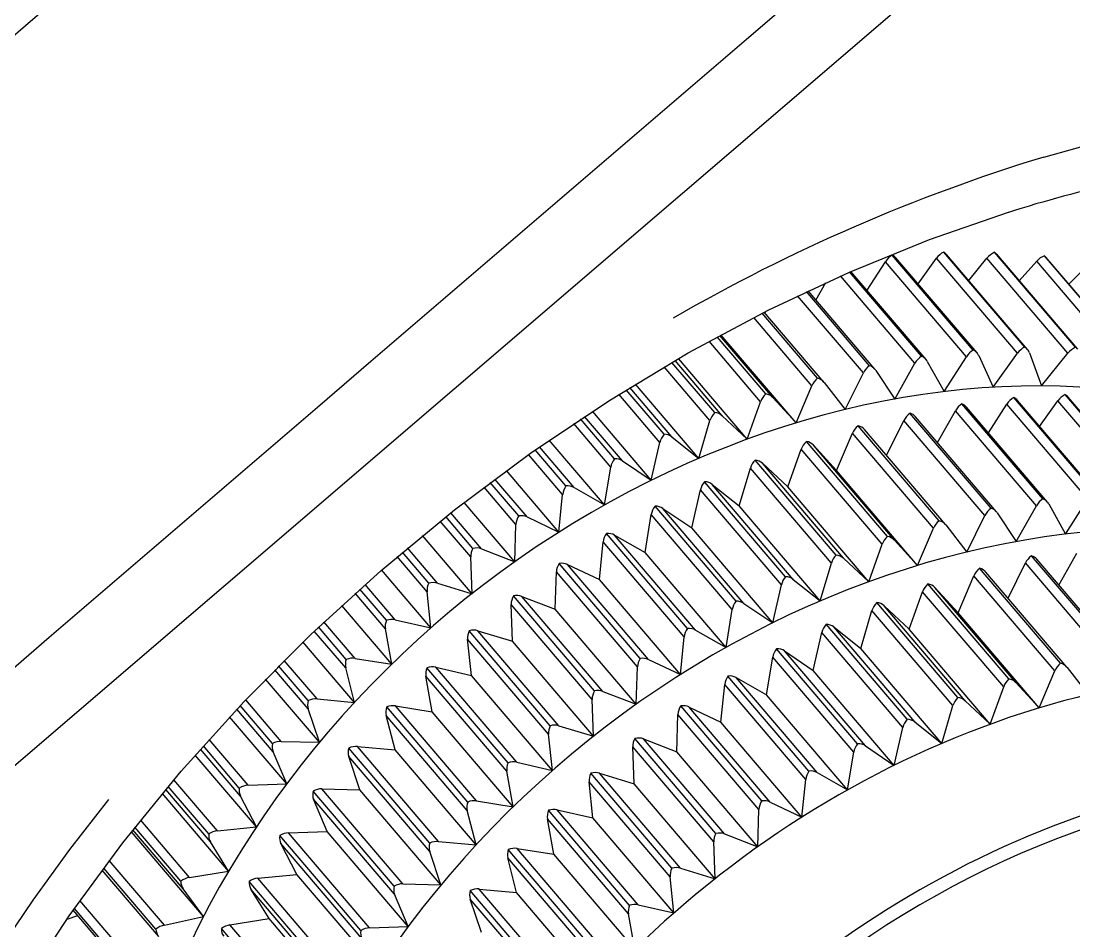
# Model space of a CAD drawing. Extents: x 741 to 1339, y 725 to 848.
# Drawn here: x 1106.44647 to 1106.45639, y 787.12969 to 787.13826 of the extents above; entities that cross this region are included whole.
import ezdxf

# ---------------------------------------------------------------- set-up
doc = ezdxf.new("R2010")
doc.units = 0
doc.header["$MEASUREMENT"] = 0
doc.linetypes.add('CONTINU', pattern=[0])
for name, color, linetype in [('Lay Out', 31, 'CONTINUOUS'), ('PAREDES', 7, 'CONTINUOUS'), ('PENA-008', 8, 'CONTINUOUS')]:
    doc.layers.add(name, color=color, linetype=linetype)

# ---------------------------------------------------------------- blocks, each defined once
blk = doc.blocks.new('A$C12870BC7')
at = {"layer": 'Lay Out', "linetype": 'CONTINU', "ltscale": 0.6}
for p, q in [((0.9334747946082871, 1.491036899470529), (1.10382279996179, 1.491036899470529)), ((1.054920904290043, 1.48940362665023), (1.05492255221111, 1.490151904855722)), ((1.055068973044172, 1.489703670341825), (1.055069980107078, 1.49016020549486)), ((1.055124483568534, 1.489760798269955), (1.055125368563154, 1.490162890995791)), ((1.055194306591943, 1.489714900618239), (1.055195313654849, 1.490166308905984)), ((1.055420956764578, 1.489448669824398), (1.05542257416846, 1.490175097818039)), ((1.055592493134554, 1.48974029080857), (1.055593469680389, 1.490179980546984)), ((1.055652428631902, 1.48979461116771), (1.05565328310945, 1.490181201229163)), ((1.055718467540373, 1.489745173537514), (1.055719444086208, 1.490182421911342)), ((1.055923572671645, 1.489467590398974), (1.055925190075641, 1.490184619139356)), ((1.056117874765278, 1.489749812129887), (1.056118851311112, 1.490184619139356)), ((1.056181991099265, 1.48980083664712), (1.056182845576814, 1.490184130866439)), ((1.056244001756454, 1.48974810317479), (1.056244947785217, 1.490183520525463)), ((1.056426707368814, 1.489460510442015), (1.05642832477281, 1.490180346751615)), ((1.056642981742471, 1.489732112237718), (1.056643958288305, 1.490174365408777)), ((1.056711004259569, 1.489779718844531), (1.056711858737117, 1.490171924044191)), ((1.056768681494873, 1.48972381159858), (1.056769688557665, 1.490169604747891)), ((1.056928285696131, 1.48942742995375), (1.056929903100126, 1.490162280654587)), ((1.05716561683812, 1.489687191131608), (1.057166654418097, 1.490148975218219)), ((1.053936668209985, 1.489236393185067), (1.05393852975044, 1.490064748144661)), ((1.054036092777437, 1.489549254039886), (1.054037282942545, 1.490075978421075)), ((1.054082081980368, 1.489611752970106), (1.054083150077304, 1.490080983218306)), ((1.054158588239034, 1.489573423548038), (1.05415974788707, 1.490089039720871)), ((1.054425459890922, 1.4893328270811), (1.05442719936309, 1.490115284388978)), ((1.054549450688228, 1.489639828661367), (1.054550549302235, 1.490125660187843)), ((1.05460032261999, 1.489699886226774), (1.054601268648753, 1.490129688439239)), ((1.054673624587849, 1.489657528553536), (1.054674692684785, 1.490135303577446)), ((1.057237270884912, 1.489731135691883), (1.057238186396603, 1.490144336625846)), ((1.057290431595902, 1.489672420876715), (1.05729146917588, 1.490140796647367)), ((1.057426232493754, 1.489368348933951), (1.057427910931892, 1.490130787053133)), ((1.057683674375539, 1.489615292948585), (1.057684772989546, 1.490109058909567)), ((1.05775865478131, 1.489655453393809), (1.057759661844216, 1.490101978952609)), ((1.057807054831756, 1.48959405307771), (1.057808153445649, 1.49009721829195)), ((1.057918503119026, 1.489283633587249), (1.057920273108266, 1.49008586594725)), ((1.05819498764356, 1.489516661824538), (1.058196177808782, 1.490054006140937)), ((1.053153905731619, 1.489325991260486), (1.053155309516228, 1.489957206040501)), ((1.053456573889889, 1.489114813235275), (1.053458557498516, 1.490003347828562)), ((1.053531004988827, 1.489432312682695), (1.053532286705149, 1.490013113286452)), ((1.053571958877455, 1.489497008840701), (1.053573118525605, 1.490018728424658)), ((1.053651333739367, 1.489462707670029), (1.053652584938618, 1.490029348360096)), ((1.058273019755006, 1.489552794018365), (1.058274087851942, 1.490044362751561)), ((1.058316445525179, 1.489489074406194), (1.058317666207472, 1.490038869681413)), ((1.058403083446365, 1.489173528050443), (1.058404975503777, 1.490027517336713)), ((1.058697450965497, 1.489391663964327), (1.058698793715962, 1.489986624482)), ((1.058778199094832, 1.489423767906985), (1.058779419777011, 1.489974417659752)), ((1.058816497999715, 1.489357973134858), (1.05881784075018, 1.489968314248628)), ((1.058877959349843, 1.489038520595997), (1.058880003992613, 1.489958548790966)), ((1.052584213336104, 1.489189518987516), (1.052585678154742, 1.489855645278951)), ((1.05266834885856, 1.489163640524268), (1.052669935745485, 1.489871880352595)), ((1.052987099505231, 1.488968697572474), (1.052989235699101, 1.489929740690215)), ((1.053036231964938, 1.489289370793742), (1.053037666266505, 1.489937919261294)), ((1.053071967437063, 1.489356142111475), (1.053073279670571, 1.489943900604132)), ((1.059189050215537, 1.489241031777439), (1.059190545551246, 1.489905327045719)), ((1.059272178675201, 1.489268863332356), (1.059273551942738, 1.489889946449622)), ((1.059305167612479, 1.489201115468788), (1.05930669346526, 1.489883598902153)), ((1.059341238772276, 1.488879221565341), (1.05934343600029, 1.489877739627374)), ((1.052110649665906, 1.488997993946143), (1.052112358621002, 1.489756037609297)), ((1.052196677245888, 1.488976632006981), (1.052198447235128, 1.489775202320217)), ((1.052530198147451, 1.488798412401749), (1.052532547960709, 1.489845269480085)), ((1.052553848865614, 1.489121038714458), (1.052555466269609, 1.489849663936113)), ((1.059667740751024, 1.489065253536793), (1.059669388672091, 1.489813043469368)), ((1.059752883336387, 1.489088690635455), (1.059754439706239, 1.489795099440627)), ((1.059780440237773, 1.489019355885077), (1.05978214919287, 1.489789118097562)), ((1.059790938104925, 1.488696363367509), (1.059793379469284, 1.489786676733203)), ((1.051740843985044, 1.488765331913484), (1.051742827593671, 1.489668148488974)), ((1.052085778265564, 1.488928903331882), (1.052087609288833, 1.48975042247109)), ((1.054673624587849, 1.489657528553536), (1.054920904290043, 1.48940362665023)), ((1.054920904290043, 1.48940362665023), (1.055068973044172, 1.489703670341825)), ((1.055194306591943, 1.489714900618239), (1.055420956764578, 1.489448669824398)), ((1.055420956764578, 1.489448669824398), (1.055592493134554, 1.48974029080857)), ((1.055718467540373, 1.489745173537514), (1.055923572671645, 1.489467590398974)), ((1.055923572671645, 1.489467590398974), (1.056117874765278, 1.489749812129887)), ((1.056244001756454, 1.48974810317479), (1.056426707368814, 1.489460510442015)), ((1.056426707368814, 1.489460510442015), (1.056642981742471, 1.489732112237718)), ((1.056768681494873, 1.48972381159858), (1.056928285696131, 1.48942742995375)), ((1.056928285696131, 1.48942742995375), (1.05716561683812, 1.489687191131608)), ((1.057290431595902, 1.489672420876715), (1.057426232493754, 1.489368348933951)), ((1.060131508446375, 1.488864939583138), (1.060133400503787, 1.489709407548318)), ((1.060218359986834, 1.488883860157713), (1.060220160493145, 1.489688533882074)), ((1.060240484852216, 1.488817943317528), (1.060242407426699, 1.489683040812153)), ((1.060242376909628, 1.489672420876715), (1.06025821526157, 1.489679134629043)), ((1.05153650178022, 1.489615170880299), (1.051635529625855, 1.489575986980682)), ((1.051633637568443, 1.488720410807602), (1.051635682211213, 1.489641049343547)), ((1.051653290552281, 1.488782299396391), (1.051655213126878, 1.48964605414055)), ((1.054158588239034, 1.489573423548038), (1.054425459890922, 1.4893328270811)), ((1.054425459890922, 1.4893328270811), (1.054549450688228, 1.489639828661367)), ((1.057426232493754, 1.489368348933951), (1.057683674375539, 1.489615292948585)), ((1.057807054831756, 1.48959405307771), (1.057918503119026, 1.489283633587249)), ((1.060578522278092, 1.488640944394476), (1.060580658471963, 1.489596128237437)), ((1.060666686051945, 1.488655470513024), (1.060668730694715, 1.489572202865858)), ((1.060683897671311, 1.488596755697856), (1.060686064382253, 1.4895674422052)), ((1.053651333739367, 1.489462707670029), (1.053936668209985, 1.489236393185067)), ((1.053936668209985, 1.489236393185067), (1.054036092777437, 1.489549254039886)), ((1.057918503119026, 1.489283633587249), (1.05819498764356, 1.489516661824538)), ((1.058316445525179, 1.489489074406194), (1.058403083446365, 1.489173528050443)), ((1.060685820245908, 1.489452942212139), (1.060863673646395, 1.4895173942338)), ((1.061006890188764, 1.488394366584473), (1.061009301036165, 1.489474670355932)), ((1.053456573889889, 1.489114813235275), (1.053531004988827, 1.489432312682695)), ((1.058403083446365, 1.489173528050443), (1.058697450965497, 1.489391663964327)), ((1.058816497999715, 1.489357973134858), (1.058877959349843, 1.489038520595997)), ((1.061096030508452, 1.488404254110648), (1.061098349804638, 1.48944781534685)), ((1.061108939223004, 1.488353107525128), (1.061111350070405, 1.489443909163739)), ((1.052987099505231, 1.488968697572474), (1.053036231964938, 1.489289370793742)), ((1.053153905731619, 1.489325991260486), (1.053456573889889, 1.489114813235275)), ((1.061110831280416, 1.489209538175984), (1.061417527690082, 1.489301943820621)), ((1.061414903223294, 1.48812618269919), (1.061417527690082, 1.489301943820621)), ((1.061504653884072, 1.488131431632766), (1.061507247833788, 1.489307192754197)), ((1.061513809000758, 1.488087975345408), (1.061516402950474, 1.489263736466839)), ((1.05266834885856, 1.489163640524268), (1.052987099505231, 1.488968697572474)), ((1.055120546868352, 1.487997156587809), (1.05512317133514, 1.48917291770924)), ((1.05564849193172, 1.488030847417278), (1.055651116398508, 1.489206730606995)), ((1.055714561357263, 1.487981409787082), (1.055717155307093, 1.489157170908513)), ((1.055717155307093, 1.489157170908513), (1.055922260438365, 1.488879709838258)), ((1.055922260438365, 1.488879709838258), (1.056116593048955, 1.489161931569171)), ((1.056113968582167, 1.487986170447741), (1.056116593048955, 1.489161931569171)), ((1.056178084916155, 1.488037194964747), (1.056180678865871, 1.489212956086178)), ((1.056240065056272, 1.487984461492644), (1.05624268952306, 1.489160222614075)), ((1.05624268952306, 1.489160222614075), (1.05642539513542, 1.4888726298813)), ((1.056707067559501, 1.488015955094099), (1.056709692026288, 1.489191838283816)), ((1.058877959349843, 1.489038520595997), (1.059189050215537, 1.489241031777439)), ((1.059305167612479, 1.489201115468788), (1.059341238772276, 1.488879221565341)), ((1.052530198147451, 1.488798412401749), (1.052553848865614, 1.489121038714458)), ((1.054596385919922, 1.487936122476341), (1.05459901038671, 1.489112005666058)), ((1.054669718404739, 1.487893886871163), (1.054672312354455, 1.489069647992821)), ((1.054672312354455, 1.489069647992821), (1.054919592056649, 1.488815746089514)), ((1.054919592056649, 1.488815746089514), (1.055067660810892, 1.489115789780882)), ((1.055065036344104, 1.487940028659452), (1.055067660810892, 1.489115789780882)), ((1.055190369891761, 1.487951258935865), (1.055192994358549, 1.489127020057524)), ((1.055192994358549, 1.489127020057524), (1.055419644531185, 1.488860789263683)), ((1.055419644531185, 1.488860789263683), (1.05559118090116, 1.489152410247854)), ((1.055588586951444, 1.487976649126196), (1.05559118090116, 1.489152410247854)), ((1.05642539513542, 1.4888726298813), (1.056641669509077, 1.489144231677002)), ((1.05663907555936, 1.487968470555344), (1.056641669509077, 1.489144231677002)), ((1.056764775311763, 1.48796004784792), (1.056767369261479, 1.489135931037637)), ((1.056767369261479, 1.489135931037637), (1.056926973462737, 1.488839549392807)), ((1.056926973462737, 1.488839549392807), (1.057164304604839, 1.489099310570893)), ((1.057161710655009, 1.487923427381176), (1.057164304604839, 1.489099310570893)), ((1.057233364701801, 1.48796749400951), (1.057235958651518, 1.489143255131168)), ((1.057286494895834, 1.487908657126283), (1.057289119362622, 1.489084540316)), ((1.057289119362622, 1.489084540316), (1.05742492026036, 1.488780468373008)), ((1.0577547485982, 1.487891689643149), (1.05775734254803, 1.489067450764807)), ((1.059341238772276, 1.488879221565341), (1.059667740751024, 1.489065253536793)), ((1.052196677245888, 1.488976632006981), (1.052530198147451, 1.488798412401749)), ((1.053935386493663, 1.488648512624351), (1.054034780544043, 1.488961373479171)), ((1.054032186594327, 1.48778561235774), (1.054034780544043, 1.488961373479171)), ((1.054078175797258, 1.487848111287732), (1.054080800264046, 1.489023872409163)), ((1.05415468205581, 1.487809781865892), (1.054157306522598, 1.488985542987322)), ((1.054157306522598, 1.488985542987322), (1.054424147657528, 1.488744946520384)), ((1.054424147657528, 1.488744946520384), (1.054548138454834, 1.489051948100425)), ((1.054545544505118, 1.487876186978994), (1.054548138454834, 1.489051948100425)), ((1.05742492026036, 1.488780468373008), (1.057682362142145, 1.489027412387642)), ((1.057679737675358, 1.487851651266212), (1.057682362142145, 1.489027412387642)), ((1.05780311813146, 1.487830411395336), (1.057805742598248, 1.489006172516994)), ((1.057805742598248, 1.489006172516994), (1.057917190885632, 1.488695753026533)), ((1.058269083054824, 1.487789152336219), (1.058271707521612, 1.48896491345765)), ((1.059780440237773, 1.489019355885077), (1.059790938104925, 1.488696363367509)), ((1.06151570105817, 1.488942941177513), (1.061803446376302, 1.48901300833738)), ((1.061800821909515, 1.48783724721595), (1.061803446376302, 1.48901300833738)), ((1.06189081670675, 1.487837857556926), (1.061893410656467, 1.489013618678584)), ((1.061896859083731, 1.487802335704302), (1.061899453033448, 1.488978096825733)), ((1.053568022177274, 1.487733367158327), (1.053570646644062, 1.488909128279758)), ((1.053647397039185, 1.487699065987655), (1.053650021505973, 1.488874827109314)), ((1.053650021505973, 1.488874827109314), (1.053935386493663, 1.488648512624351)), ((1.055417020064397, 1.487684906073966), (1.055419644531185, 1.488860789263683)), ((1.055919666488535, 1.4877039487166), (1.055922260438365, 1.488879709838258)), ((1.056422801185704, 1.487696868759642), (1.05642539513542, 1.4888726298813)), ((1.057917190885632, 1.488695753026533), (1.058193675410166, 1.488928781263823)), ((1.058191050943378, 1.487753020142165), (1.058193675410166, 1.488928781263823)), ((1.058312508824997, 1.487725432723821), (1.058315133291785, 1.488901193845479)), ((1.058315133291785, 1.488901193845479), (1.058401771212857, 1.488585647489501)), ((1.059790938104925, 1.488696363367509), (1.060131508446375, 1.488864939583138)), ((1.053068030736995, 1.487592378361043), (1.053070655203783, 1.488768139482474)), ((1.053455261656609, 1.48852693267456), (1.053529692755319, 1.488844310053693)), ((1.053527068288531, 1.487668548932035), (1.053529692755319, 1.488844310053693)), ((1.054916967589861, 1.487639984967856), (1.054919592056649, 1.488815746089514)), ((1.056924348995949, 1.487663788271377), (1.056926973462737, 1.488839549392807)), ((1.057422295793572, 1.487604707251577), (1.05742492026036, 1.488780468373008)), ((1.058401771212857, 1.488585647489501), (1.058696169249174, 1.488803783403611)), ((1.058693544782386, 1.48762802228218), (1.058696169249174, 1.488803783403611)), ((1.058774292911721, 1.487660126224611), (1.058776886861438, 1.488835887346269)), ((1.058812561299533, 1.487594209384426), (1.058815185766321, 1.488769970505857)), ((1.058815185766321, 1.488769970505857), (1.058876677633521, 1.488450640035282)), ((1.060240362784043, 1.488813304724928), (1.060225287358435, 1.488490434275874)), ((1.052985787271837, 1.488380817011759), (1.053034919731545, 1.488701490233026)), ((1.053032325781714, 1.487525729111368), (1.053034919731545, 1.488701490233026)), ((1.053149969031438, 1.48756234957834), (1.053152593498226, 1.488738110699771)), ((1.053152593498226, 1.488738110699771), (1.053455261656609, 1.48852693267456)), ((1.05442152319074, 1.48756906333044), (1.054424147657528, 1.488744946520384)), ((1.057914566418845, 1.487519991904875), (1.057917190885632, 1.488695753026533)), ((1.059268241975019, 1.487505221649982), (1.059270866441807, 1.488680982771641)), ((1.061898751141143, 1.488654616035475), (1.062165744861431, 1.48870490814322)), ((1.062163120394644, 1.487529024953503), (1.062165744861431, 1.48870490814322)), ((1.062252962606635, 1.487524996702106), (1.062255587073423, 1.488700757823537)), ((1.062256533102072, 1.487497531352048), (1.06225915756886, 1.488673292473479)), ((1.052580276635808, 1.487425877305142), (1.052582901102596, 1.4886016384268)), ((1.052664412158379, 1.487399998842122), (1.052667036625166, 1.488575759963553)), ((1.052667036625166, 1.488575759963553), (1.052985787271837, 1.488380817011759)), ((1.053932762026875, 1.487472751502693), (1.053935386493663, 1.488648512624351)), ((1.058399146746069, 1.48740988636807), (1.058401771212857, 1.488585647489501)), ((1.058876677633521, 1.488450640035282), (1.059187737982143, 1.488653151216724)), ((1.059185144032426, 1.487477390095293), (1.059187737982143, 1.488653151216724)), ((1.059301230912297, 1.487437473786414), (1.059303855379085, 1.488613234907845)), ((1.059303855379085, 1.488613234907845), (1.059339926538883, 1.488291341004626)), ((1.060225287358435, 1.488490434275874), (1.060578522278092, 1.488640944394476)), ((1.060683073710834, 1.488583816466345), (1.060642424992693, 1.488262410835816)), ((1.053452637189821, 1.487351171552902), (1.053455261656609, 1.48852693267456)), ((1.059339926538883, 1.488291341004626), (1.05966642851763, 1.488477372976078)), ((1.059663804050842, 1.487301489786361), (1.05966642851763, 1.488477372976078)), ((1.059748946636205, 1.487325048953309), (1.059751571102993, 1.48850081007474)), ((1.05298319332212, 1.487205055890328), (1.052985787271837, 1.488380817011759)), ((1.058874053166733, 1.487274878913624), (1.058876677633521, 1.488450640035282)), ((1.059776534054549, 1.487255714202703), (1.059779128004266, 1.488431475324361)), ((1.059779128004266, 1.488431475324361), (1.059789625871417, 1.488108482806794)), ((1.060642424992693, 1.488262410835816), (1.061006890188764, 1.488394366584473)), ((1.062258425159598, 1.488345661363766), (1.062502897292688, 1.488378497715459)), ((1.062500272825901, 1.487202736594028), (1.062502897292688, 1.488378497715459)), ((1.06258959624779, 1.487193947681973), (1.062592220714578, 1.488369708803631)), ((1.059337302072095, 1.487115579882968), (1.059339926538883, 1.488291341004626)), ((1.059789625871417, 1.488108482806794), (1.060130226730053, 1.488277059022423)), ((1.060127602263265, 1.487101175832706), (1.060130226730053, 1.488277059022423)), ((1.060214423286652, 1.487120218475567), (1.06021704775344, 1.488295979596998)), ((1.061106711477919, 1.488331989722766), (1.061040703086405, 1.488013391661227)), ((1.062591335720072, 1.487174660902767), (1.062593960186859, 1.488350422024425)), ((1.060236578669105, 1.487054301635155), (1.060239172618822, 1.488230062756813)), ((1.059787031921701, 1.486932599617077), (1.059789625871417, 1.488108482806794)), ((1.060662779868835, 1.48689182883065), (1.060665373818551, 1.488067589952308)), ((1.061040703086405, 1.488013391661227), (1.061414903223294, 1.48812618269919)), ((1.055417020064397, 1.487684906073966), (1.055588586951444, 1.487976649126196)), ((1.055714561357263, 1.487981409787082), (1.055919666488535, 1.4877039487166)), ((1.055919666488535, 1.4877039487166), (1.056113968582167, 1.487986170447741)), ((1.056240065056272, 1.487984461492644), (1.056422801185704, 1.487696868759642)), ((1.056422801185704, 1.487696868759642), (1.05663907555936, 1.487968470555344)), ((1.060238470726517, 1.487908779194342), (1.060577210044698, 1.48805306383376)), ((1.060574616094982, 1.486877302712102), (1.060577210044698, 1.48805306383376)), ((1.0606799914882, 1.486833114015482), (1.060682585437917, 1.48800887513714)), ((1.061509567130088, 1.488058678971967), (1.061418443201774, 1.487744109162051)), ((1.062593227777484, 1.488017419912623), (1.062813499885465, 1.488035363941364)), ((1.05442152319074, 1.48756906333044), (1.054545544505118, 1.487876186978994)), ((1.054669718404739, 1.487893886871163), (1.054916967589861, 1.487639984967856)), ((1.054916967589861, 1.487639984967856), (1.055065036344104, 1.487940028659452)), ((1.055190369891761, 1.487951258935865), (1.055417020064397, 1.487684906073966)), ((1.056764775311763, 1.48796004784792), (1.056924348995949, 1.487663788271377)), ((1.056924348995949, 1.487663788271377), (1.057161710655009, 1.487923427381176)), ((1.057286494895834, 1.487908657126283), (1.057422295793572, 1.487604707251577)), ((1.053932762026875, 1.487472751502693), (1.054032186594327, 1.48778561235774)), ((1.05415468205581, 1.487809781865892), (1.05442152319074, 1.48756906333044)), ((1.057422295793572, 1.487604707251577), (1.057679737675358, 1.487851651266212)), ((1.05780311813146, 1.487830411395336), (1.057914566418845, 1.487519991904875)), ((1.060681883545612, 1.487689300529993), (1.061005608472442, 1.487806486023757)), ((1.061002984005654, 1.486630724902327), (1.061005608472442, 1.487806486023757)), ((1.061092124325342, 1.486640612428275), (1.061094748792129, 1.487816373549705)), ((1.061418443201774, 1.487744109162051), (1.061800821909515, 1.48783724721595)), ((1.053647397039185, 1.487699065987655), (1.053932762026875, 1.487472751502693)), ((1.057914566418845, 1.487519991904875), (1.058191050943378, 1.487753020142165)), ((1.058312508824997, 1.487725432723821), (1.058399146746069, 1.48740988636807)), ((1.061105002522709, 1.486589465842982), (1.061107626989497, 1.487765226964413)), ((1.061889962229202, 1.487765104896354), (1.06177411948579, 1.487455906088073)), ((1.058399146746069, 1.48740988636807), (1.058693544782386, 1.48762802228218)), ((1.058812561299533, 1.487594209384426), (1.058874053166733, 1.487274878913624)), ((1.058874053166733, 1.487274878913624), (1.059185144032426, 1.487477390095293)), ((1.061106894580234, 1.487445774425552), (1.061413590989901, 1.487538302138475)), ((1.061410966523113, 1.486362418948758), (1.061413590989901, 1.487538302138475)), ((1.06150071718389, 1.486367667882334), (1.061503341650678, 1.487543429003765)), ((1.061509872300576, 1.486324333663035), (1.061512496767364, 1.487500094784693)), ((1.06177411948579, 1.487455906088073), (1.062163120394644, 1.487529024953503)), ((1.055116640685242, 1.486233514905436), (1.055119234634958, 1.487409276026867)), ((1.055415707831003, 1.487097025513251), (1.05558727471805, 1.487388768565481)), ((1.055584650251262, 1.48621300744405), (1.05558727471805, 1.487388768565481)), ((1.05564458574861, 1.486267205734904), (1.055647210215398, 1.487442966856335)), ((1.055710624657195, 1.486217768104709), (1.055713249123983, 1.487393529226139)), ((1.055713249123983, 1.487393529226139), (1.055918354255255, 1.487116068155885)), ((1.055918354255255, 1.487116068155885), (1.056112656348773, 1.487398289886798)), ((1.056110031881985, 1.486222528765367), (1.056112656348773, 1.487398289886798)), ((1.056174148215973, 1.486273553282373), (1.056176772682761, 1.487449314404031)), ((1.056236158873162, 1.486220697741985), (1.056238752822878, 1.487396580931701)), ((1.056238752822878, 1.487396580931701), (1.05642148895231, 1.487108988198926)), ((1.05642148895231, 1.487108988198926), (1.056637763325966, 1.487380467926343)), ((1.056635138859178, 1.486204706804912), (1.056637763325966, 1.487380467926343)), ((1.056703161376277, 1.486252313411725), (1.056705785843064, 1.487428074533156)), ((1.056760838611581, 1.486196406165774), (1.056763463078369, 1.487372167287205)), ((1.056763463078369, 1.487372167287205), (1.056923067279627, 1.487075907710661)), ((1.057229428001619, 1.486203730259078), (1.057232052468407, 1.487379613448795)), ((1.059301230912297, 1.487437473786414), (1.059337302072095, 1.487115579882968)), ((1.054420241474418, 1.486981182769725), (1.054544232271724, 1.487288306418279)), ((1.054541607804936, 1.486112545296621), (1.054544232271724, 1.487288306418279)), ((1.054592479736698, 1.486172480793968), (1.054595073686414, 1.487348241915626)), ((1.054665781704443, 1.486130245189017), (1.054668406171231, 1.487306006310448)), ((1.054668406171231, 1.487306006310448), (1.054915655356467, 1.487052104407141)), ((1.054915655356467, 1.487052104407141), (1.055063754627781, 1.48735202603045)), ((1.055061130160993, 1.48617626490902), (1.055063754627781, 1.48735202603045)), ((1.055186463708651, 1.486187617253719), (1.055189057658367, 1.48736337837515)), ((1.055189057658367, 1.48736337837515), (1.055415707831003, 1.487097025513251)), ((1.056923067279627, 1.487075907710661), (1.057160398421729, 1.487335546820461)), ((1.057157773954941, 1.486159785698803), (1.057160398421729, 1.487335546820461)), ((1.05728258871261, 1.48614501544391), (1.057285182662326, 1.48732077656534)), ((1.057285182662326, 1.48732077656534), (1.057420983560178, 1.487016826690862)), ((1.057750811898018, 1.486128047961003), (1.057753436364806, 1.487303809082434)), ((1.059337302072095, 1.487115579882968), (1.059663804050842, 1.487301489786361)), ((1.057420983560178, 1.487016826690862), (1.057678425441964, 1.487263770705496)), ((1.057675831492247, 1.486087887515779), (1.057678425441964, 1.487263770705496)), ((1.05779921194835, 1.486066647644904), (1.057801805898066, 1.487242530834621)), ((1.057801805898066, 1.487242530834621), (1.057913284702522, 1.486931989275874)), ((1.0582651768716, 1.486025510653846), (1.058267770821431, 1.487201271775277)), ((1.059776534054549, 1.487255714202703), (1.059787031921701, 1.486932599617077)), ((1.061511764357988, 1.487179299495367), (1.061799540193192, 1.487249366655234)), ((1.061796915726404, 1.486073605533576), (1.061799540193192, 1.487249366655234)), ((1.061886880006568, 1.48607421587478), (1.061889504473356, 1.48724997699621)), ((1.061892922383549, 1.486038694021929), (1.061895546850337, 1.487214455143359)), ((1.055413113881286, 1.485921264391592), (1.055415707831003, 1.487097025513251)), ((1.055915729788467, 1.485940307034454), (1.055918354255255, 1.487116068155885)), ((1.056418864485522, 1.485933227077496), (1.05642148895231, 1.487108988198926)), ((1.056920442812839, 1.485900146589003), (1.056923067279627, 1.487075907710661)), ((1.057913284702522, 1.486931989275874), (1.058189738709984, 1.48716513958145)), ((1.058187144760268, 1.485989378460019), (1.058189738709984, 1.48716513958145)), ((1.058308602641887, 1.485961668973388), (1.058311196591603, 1.487137552163105)), ((1.058311196591603, 1.487137552163105), (1.058397834512789, 1.486822005807355)), ((1.059787031921701, 1.486932599617077), (1.060127602263265, 1.487101175832706)), ((1.054913061406751, 1.48587634328571), (1.054915655356467, 1.487052104407141)), ((1.057418389610461, 1.485841065569204), (1.057420983560178, 1.487016826690862)), ((1.058397834512789, 1.486822005807355), (1.058692232548992, 1.487040141721465)), ((1.058689608082204, 1.485864380599807), (1.058692232548992, 1.487040141721465)), ((1.058770356211539, 1.485896484542465), (1.058772980678327, 1.487072245663896)), ((1.058808655116422, 1.485830567702052), (1.058811249066139, 1.487006328823711)), ((1.058811249066139, 1.487006328823711), (1.058872740933339, 1.486686998352909)), ((1.060236456600819, 1.487049663042782), (1.060221350658253, 1.486726792593501)), ((1.057910660235734, 1.485756228154443), (1.057913284702522, 1.486931989275874)), ((1.058872740933339, 1.486686998352909), (1.059183831799032, 1.486889509534578)), ((1.059181207332244, 1.48571374841292), (1.059183831799032, 1.486889509534578)), ((1.059264335791909, 1.485741579967836), (1.059266929741625, 1.486917341089267)), ((1.060221350658253, 1.486726792593501), (1.060574616094982, 1.486877302712102)), ((1.058395240562959, 1.485646244685697), (1.058397834512789, 1.486822005807355)), ((1.059297324729187, 1.485673832104041), (1.059299918678789, 1.486849593225699)), ((1.059299918678789, 1.486849593225699), (1.059335989838701, 1.486527699322252)), ((1.060679167527724, 1.486820174783972), (1.060638518809583, 1.486498769153442)), ((1.058870116466551, 1.485511237231478), (1.058872740933339, 1.486686998352909)), ((1.059335989838701, 1.486527699322252), (1.059662491817448, 1.486713609225419)), ((1.059659897867732, 1.485537848103988), (1.059662491817448, 1.486713609225419)), ((1.059745040453095, 1.48556128520265), (1.059747664919882, 1.486737168392594)), ((1.059772597354367, 1.48549207252033), (1.059775221821155, 1.486667833641988)), ((1.059775221821155, 1.486667833641988), (1.059785719688307, 1.486344719056362)), ((1.060638518809583, 1.486498769153442), (1.061002984005654, 1.486630724902327)), ((1.059333395888984, 1.485351938200822), (1.059335989838701, 1.486527699322252)), ((1.059785719688307, 1.486344719056362), (1.060126290029757, 1.48651329527199)), ((1.060123665562969, 1.485337534150332), (1.060126290029757, 1.48651329527199)), ((1.060210517103542, 1.485356576793194), (1.06021314157033, 1.486532337914625)), ((1.061102805294695, 1.486568348040393), (1.061036766386223, 1.486249627910794)), ((1.060232641968923, 1.485290659953009), (1.060235266435711, 1.486466421074439)), ((1.059783095221519, 1.485168957934931), (1.059785719688307, 1.486344719056362)), ((1.060234534026335, 1.48614501544391), (1.060573303861474, 1.486289422151387)), ((1.060570679394687, 1.485113661029956), (1.060573303861474, 1.486289422151387)), ((1.060658843168653, 1.485128065080218), (1.060661467635441, 1.486303948269935)), ((1.061036766386223, 1.486249627910794), (1.061410966523113, 1.486362418948758)), ((1.055413113881286, 1.485921264391592), (1.055584650251262, 1.48621300744405)), ((1.055710624657195, 1.486217768104709), (1.055915729788467, 1.485940307034454)), ((1.055915729788467, 1.485940307034454), (1.056110031881985, 1.486222528765367)), ((1.056236158873162, 1.486220697741985), (1.056418864485522, 1.485933227077496)), ((1.056418864485522, 1.485933227077496), (1.056635138859178, 1.486204706804912)), ((1.056760838611581, 1.486196406165774), (1.056920442812839, 1.485900146589003)), ((1.060676054788019, 1.485069472333336), (1.060678679254806, 1.486245233454767)), ((1.056920442812839, 1.485900146589003), (1.057157773954941, 1.486159785698803)), ((1.05728258871261, 1.48614501544391), (1.057418389610461, 1.485841065569204)), ((1.057418389610461, 1.485841065569204), (1.057675831492247, 1.486087887515779)), ((1.05779921194835, 1.486066647644904), (1.057910660235734, 1.485756228154443)), ((1.057910660235734, 1.485756228154443), (1.058187144760268, 1.485989378460019)), ((1.060677977362502, 1.48592565884762), (1.061001671772146, 1.486042844341384)), ((1.058308602641887, 1.485961668973388), (1.058395240562959, 1.485646244685697)), ((1.058395240562959, 1.485646244685697), (1.058689608082204, 1.485864380599807)), ((1.058808655116422, 1.485830567702052), (1.058870116466551, 1.485511237231478)), ((1.058870116466551, 1.485511237231478), (1.059181207332244, 1.48571374841292)), ((1.059297324729187, 1.485673832104041), (1.059333395888984, 1.485351938200822)), ((1.059333395888984, 1.485351938200822), (1.059659897867732, 1.485537848103988)), ((1.059772597354367, 1.48549207252033), (1.059783095221519, 1.485168957934931)), ((1.059783095221519, 1.485168957934931), (1.060123665562969, 1.485337534150332)), ((1.060232519900637, 1.485286021360409), (1.060217444475143, 1.484963028843069))]:
    blk.add_line(p, q, dxfattribs=at)
for points in [[(1.050846328048806, 1.489804498693658), (1.051409794965025, 1.489958792927311), (1.051984949913503, 1.490095753473199), (1.052570297558646, 1.490214647922059)], [(1.04761795924469, 1.487917812242969), (1.048005556368935, 1.488163779711769), (1.048403590326302, 1.488392291424745), (1.048844317644466, 1.488621291410638), (1.049294016977115, 1.48883234736779), (1.050012174848575, 1.489128118671417), (1.050774063660924, 1.489393617055995), (1.051573488451709, 1.489624936338188), (1.052404376326876, 1.489819146880492), (1.053260562841274, 1.489973929386835), (1.054135944583663, 1.490087208697716), (1.055024387625849, 1.490157764130274), (1.055919788556821, 1.490184619139356), (1.056816043965227, 1.490167651656449), (1.057706989406142, 1.490106861681554), (1.058586613019202, 1.490003103692217), (1.05944884191058, 1.489857476302333), (1.060287633703183, 1.489671810535512), (1.061096793434785, 1.489448303619767), (1.061870126142935, 1.489189885192147), (1.062601528416621, 1.488899973163072)], [(1.063190751727802, 1.489078681041221), (1.063738960116211, 1.488821971568925)]]:
    blk.add_lwpolyline(points, dxfattribs=at)
for centre, radius, start, end in [((1.151145028190626, 3.019458048536237), 1.466147559632665, 260.8806133861786, 279.1194392848835), ((1.150884952043725, -152.0122262495063), 153.508512631862, 90.01741581812536, 90.08119482226273), ((1.150787663670144, -139.2092423055365), 140.7010131401963, 90.01890191929488, 90.0882692912573), ((1.056480631006252, 1.473734217168769), 0.01674842199991173, 66.38037757571651, 79.4247957963629), ((1.058098614781784, 1.478249276591825), 0.01156270640984473, 56.40760470872817, 67.08232977717276)]:
    blk.add_arc(centre, radius, start, end, dxfattribs=at)
for centre, major_axis, ratio, start_param, end_param in [((1.15114504890937, 5.828385070437591), (2.344892712631126e-15, 4.255094146988052), 0.5783642864339333, 3.047316074371338, 3.235869169235229), ((1.055217560588403, 1.489655575462095), (0.000159970405913555, -3.662046682493362e-07), 0.8089340472728174, 2.19358229637146, 2.763635396957397), ((1.05506256446256, 1.489641537616464), (0.000159970405913555, -3.662046682493362e-07), 0.8089340472728174, 0.6051260232925415, 1.175179004669189), ((1.055736991393246, 1.489684627698963), (0.000159970405913555, -3.662046682493362e-07), 0.8089340472728174, 2.129468202590942, 2.699521064758301), ((1.055581171306926, 1.489678768424412), (0.000159970405913555, -3.662046682493362e-07), 0.8089340472728174, 0.5410119295120239, 1.111064910888672), ((1.05625767339734, 1.489686824926977), (0.000159970405913555, -3.662046682493362e-07), 0.8089340472728174, 2.065354108810425, 2.635406970977783), ((1.056101700725776, 1.489689022154991), (0.000159970405913555, -3.662046682493362e-07), 0.8089340472728174, 0.4768977761268616, 1.046950817108154), ((1.056777500923999, 1.489661923009564), (0.000159970405913555, -3.662046682493362e-07), 0.8089340472728174, 2.001239776611328, 2.571292877197266), ((1.056622016525239, 1.48967217674037), (0.000159970405913555, -3.662046682493362e-07), 0.8089340472728174, 0.4127836525440216, 0.9828366637229919), ((1.056046159684456, 1.483118333860759), (0.007849841200368564, -1.745575585321846e-05), 0.8089340818482185, 0.5219685435295105, 2.178149700164795), ((1.054701547693753, 1.489599546147858), (0.000159970405913555, -3.662046682493362e-07), 0.8089340472728174, 2.257696390151978, 2.827749490737915), ((1.054547955352518, 1.48957757386772), (0.000159970405913555, -3.662046682493362e-07), 0.8089340472728174, 0.6692401766777039, 1.239293217658997), ((1.057294307262055, 1.489610166083068), (0.000159970405913555, -3.662046682493362e-07), 0.8089340472728174, 1.937125682830811, 2.507178783416748), ((1.057139951994372, 1.48962847631644), (0.000159970405913555, -3.662046682493362e-07), 0.8089340472728174, 0.3486694991588593, 0.9187225103378296), ((1.057806017251778, 1.489531798284062), (0.000159970405913555, -3.662046682493362e-07), 0.8089340472728174, 1.873011589050293, 2.44306468963623), ((1.057653401456264, 1.489558042951941), (0.000159970405913555, -3.662046682493362e-07), 0.8089340472728174, 0.2845553755760193, 0.8546083569526672), ((1.054191058386209, 1.489516905960883), (0.000159970405913555, -3.662046682493362e-07), 0.8089340472728174, 2.321810483932495, 2.891863584518433), ((1.054039541204702, 1.489487121314525), (0.000159970405913555, -3.662046682493362e-07), 0.8089340472728174, 0.7333543300628662, 1.303407311439514), ((1.05368819834257, 1.489408021106257), (0.000159970405913555, -3.662046682493362e-07), 0.8089340472728174, 2.385924577713013, 2.95597767829895), ((1.053539366661994, 1.489370424093678), (0.000159970405913555, -3.662046682493362e-07), 0.8089340472728174, 0.7974684834480286, 1.367521405220032), ((1.058310464182341, 1.489426941680833), (0.000159970405913555, -3.662046682493362e-07), 0.8089340472728174, 1.808897495269775, 2.378950357437134), ((1.058160259234228, 1.489461120783218), (0.000159970405913555, -3.662046682493362e-07), 0.8089340472728174, 0.2204412370920181, 0.7904942631721497), ((1.053195012205606, 1.489273257788383), (0.000159970405913555, -3.662046682493362e-07), 0.8089340472728174, 2.450038909912109, 3.020091772079468), ((1.05304947636705, 1.489227970477643), (0.000159970405913555, -3.662046682493362e-07), 0.8089340472728174, 0.8615825772285461, 1.431635618209839), ((1.05880560341086, 1.489296206614128), (0.000159970405913555, -3.662046682493362e-07), 0.8089340472728174, 1.744783282279968, 2.314836263656616), ((1.058658389134166, 1.489338076014675), (0.000159970405913555, -3.662046682493362e-07), 0.8089340472728174, 0.156327098608017, 0.7263801097869873), ((1.059289420811638, 1.489140203425606), (0.000159970405913555, -3.662046682493362e-07), 0.8089340472728174, 1.680669188499451, 2.250722169876099), ((1.059145807547679, 1.489189518987516), (0.000159970405913555, -3.662046682493362e-07), 0.8089340472728174, 0.09221296012401581, 0.662265956401825), ((1.061473526487248, 1.489180608007175), (0.000159970405913555, -3.662046682493362e-07), 0.8089340472728174, 1.360098481178284, 1.930151462554932), ((1.061356402027513, 1.489264102671697), (0.000159970405913555, -3.662046682493362e-07), 0.8089340472728174, 1.978152113224496e-07, 0.3416952788829803), ((1.052713544618086, 1.489113226348238), (0.000159970405913555, -3.662046682493362e-07), 0.8089340472728174, 2.514153003692627, 3.084205865859985), ((1.052571914962641, 1.489060492876135), (0.000159970405913555, -3.662046682493362e-07), 0.8089340472728174, 0.9256967306137085, 1.495749711990356), ((1.055216248355009, 1.489067694901152), (0.000159970405913555, -3.662046682493362e-07), 0.8089340472728174, 2.19358229637146, 2.763635396957397), ((1.055061252229166, 1.489053657055521), (0.000159970405913555, -3.662046682493362e-07), 0.8089340472728174, 0.6051260232925415, 1.175179004669189), ((1.055735679159852, 1.489096747138248), (0.000159970405913555, -3.662046682493362e-07), 0.8089340472728174, 2.129468202590942, 2.699521064758301), ((1.055579859073532, 1.489090887863469), (0.000159970405913555, -3.662046682493362e-07), 0.8089340472728174, 0.5410119295120239, 1.111064910888672), ((1.056256361163946, 1.489098944366262), (0.000159970405913555, -3.662046682493362e-07), 0.8089340472728174, 2.065354108810425, 2.635406970977783), ((1.056100388492382, 1.489101141594276), (0.000159970405913555, -3.662046682493362e-07), 0.8089340472728174, 0.4768977761268616, 1.046950817108154), ((1.056776188690606, 1.489074042448848), (0.000159970405913555, -3.662046682493362e-07), 0.8089340472728174, 2.001239776611328, 2.571292877197266), ((1.056620704291845, 1.489084296179428), (0.000159970405913555, -3.662046682493362e-07), 0.8089340472728174, 0.4127836525440216, 0.9828366637229919), ((1.054700235460359, 1.489011665586915), (0.000159970405913555, -3.662046682493362e-07), 0.8089340472728174, 2.257696390151978, 2.827749490737915), ((1.054546673636196, 1.488989693306777), (0.000159970405913555, -3.662046682493362e-07), 0.8089340472728174, 0.6692401766777039, 1.239293217658997), ((1.057293025545732, 1.489022285522353), (0.000159970405913555, -3.662046682493362e-07), 0.8089340472728174, 1.937125682830811, 2.507178783416748), ((1.057138639760979, 1.489040595755725), (0.000159970405913555, -3.662046682493362e-07), 0.8089340472728174, 0.3486694991588593, 0.9187225103378296), ((1.057804705018384, 1.488943917723347), (0.000159970405913555, -3.662046682493362e-07), 0.8089340472728174, 1.873011589050293, 2.44306468963623), ((1.05765208922287, 1.488970162391226), (0.000159970405913555, -3.662046682493362e-07), 0.8089340472728174, 0.2845553755760193, 0.8546083569526672), ((1.059759902259202, 1.488959298319443), (0.000159970405913555, -3.662046682493362e-07), 0.8089340472728174, 1.616555094718933, 2.186608076095581), ((1.059620500348842, 1.489016060042943), (0.000159970405913555, -3.662046682493362e-07), 0.8089340472728174, 0.02809882536530495, 0.5981518030166626), ((1.052245779188524, 1.488928537127251), (0.000159970405913555, -3.662046682493362e-07), 0.8089340472728174, 2.578267097473145, 3.148320198059082), ((1.052108635540208, 1.488868601629903), (0.000159970405913555, -3.662046682493362e-07), 0.8089340472728174, 0.9898108839988708, 1.559863805770874), ((1.054189746152815, 1.488929025400168), (0.000159970405913555, -3.662046682493362e-07), 0.8089340472728174, 2.321810483932495, 2.891863584518433), ((1.054038228971308, 1.48889924075381), (0.000159970405913555, -3.662046682493362e-07), 0.8089340472728174, 0.7333543300628662, 1.303407311439514), ((1.058309151948947, 1.488839061120117), (0.000159970405913555, -3.662046682493362e-07), 0.8089340472728174, 1.808897495269775, 2.378950357437134), ((1.058158947000834, 1.488873240222276), (0.000159970405913555, -3.662046682493362e-07), 0.8089340472728174, 0.2204412370920181, 0.7904942631721497), ((1.061849740749722, 1.488889109091289), (0.000159970405913555, -3.662046682493362e-07), 0.8089340472728174, 1.295984387397766, 1.866037368774414), ((1.061739482627559, 1.488978463030364), (0.000159970405913555, -3.662046682493362e-07), 0.8089340472728174, 9.38590892474167e-05, 0.2775811553001404), ((1.053686886109176, 1.488820140545542), (0.000159970405913555, -3.662046682493362e-07), 0.8089340472728174, 2.385924577713013, 2.95597767829895), ((1.0535380544286, 1.488782543532963), (0.000159970405913555, -3.662046682493362e-07), 0.8089340472728174, 0.7974684834480286, 1.367521405220032), ((1.060215125178956, 1.488754467841702), (0.000159970405913555, -3.662046682493362e-07), 0.8089340472728174, 1.552440881729126, 2.122493982315063), ((1.060080483929255, 1.488818309522159), (0.000159970405913555, -3.662046682493362e-07), 0.8089340472728174, 6.247169971466064, 6.817223072052002), ((1.053193699972212, 1.488685377227668), (0.000159970405913555, -3.662046682493362e-07), 0.8089340472728174, 2.450038909912109, 3.020091772079468), ((1.053048164133656, 1.488640089916927), (0.000159970405913555, -3.662046682493362e-07), 0.8089340472728174, 0.8615825772285461, 1.431635618209839), ((1.058804321694424, 1.488708326053413), (0.000159970405913555, -3.662046682493362e-07), 0.8089340472728174, 1.744783282279968, 2.314836263656616), ((1.058657076900772, 1.48875019545396), (0.000159970405913555, -3.662046682493362e-07), 0.8089340472728174, 0.156327098608017, 0.7263801097869873), ((1.059288108578357, 1.488552322864891), (0.000159970405913555, -3.662046682493362e-07), 0.8089340472728174, 1.680669188499451, 2.250722169876099), ((1.059144495314285, 1.4886016384268), (0.000159970405913555, -3.662046682493362e-07), 0.8089340472728174, 0.09221296012401581, 0.662265956401825), ((1.062202121191831, 1.488578811669115), (0.000159970405913555, -3.662046682493362e-07), 0.8089340472728174, 1.231870293617249, 1.801923274993896), ((1.0620991566459, 1.48867365867811), (0.000159970405913555, -3.662046682493362e-07), 0.8089340472728174, 6.283185005187988, 6.496652126312256), ((1.052712232384692, 1.488525345787522), (0.000159970405913555, -3.662046682493362e-07), 0.8089340472728174, 2.514153003692627, 3.084205865859985), ((1.052570602729247, 1.488472612315419), (0.000159970405913555, -3.662046682493362e-07), 0.8089340472728174, 0.9256967306137085, 1.495749711990356), ((1.060653228030333, 1.488526444401643), (0.000159970405913555, -3.662046682493362e-07), 0.8089340472728174, 1.488326787948608, 2.058379888534546), ((1.06052389674835, 1.488597243970773), (0.000159970405913555, -3.662046682493362e-07), 0.8089340472728174, 6.283185005187988, 6.753108978271484), ((1.06052389674835, 1.488597243970773), (0.000159970405913555, -3.662046682493362e-07), 0.8089340472728174, 6.183055877685547, 6.283185005187988), ((1.059758590025808, 1.488371417758728), (0.000159970405913555, -3.662046682493362e-07), 0.8089340472728174, 1.616555094718933, 2.186608076095581), ((1.059619188115448, 1.488428179482227), (0.000159970405913555, -3.662046682493362e-07), 0.8089340472728174, 0.02809882536530495, 0.5981518030166626), ((1.061072379790176, 1.48827632661316), (0.000159970405913555, -3.662046682493362e-07), 0.8089340472728174, 1.424212694168091, 1.994265675544739), ((1.060948938300044, 1.488353473729987), (0.000159970405913555, -3.662046682493362e-07), 0.8089340472728174, 6.283041477203369, 6.688994884490967), ((1.06252920299471, 1.488250814354544), (0.000159970405913555, -3.662046682493362e-07), 0.8089340472728174, 1.167756080627441, 1.737809062004089), ((1.062433959263899, 1.488350788229056), (0.000159970405913555, -3.662046682493362e-07), 0.8089340472728174, 4.626121517503634e-05, 0.1493528783321381), ((1.060213812945562, 1.488166587280986), (0.000159970405913555, -3.662046682493362e-07), 0.8089340472728174, 1.552440881729126, 2.122493982315063), ((1.060079202212933, 1.488230428961444), (0.000159970405913555, -3.662046682493362e-07), 0.8089340472728174, 6.247169971466064, 6.817223072052002), ((1.060948938300044, 1.488353473729987), (0.000159970405913555, -3.662046682493362e-07), 0.8089340472728174, 6.118941783905029, 6.283041477203369), ((1.060651915796939, 1.4879385638407), (0.000159970405913555, -3.662046682493362e-07), 0.8089340472728174, 1.488326787948608, 2.058379888534546), ((1.060522615032028, 1.488009241341771), (0.000159970405913555, -3.662046682493362e-07), 0.8089340472728174, 6.283185005187988, 6.753108978271484), ((1.06147090202046, 1.488004846885744), (0.000159970405913555, -3.662046682493362e-07), 0.8089340472728174, 1.360098481178284, 1.930151462554932), ((1.061353808077797, 1.488088341550039), (0.000159970405913555, -3.662046682493362e-07), 0.8089340472728174, 1.978152113224496e-07, 0.3416952788829803), ((1.061353808077797, 1.488088341550039), (0.000159970405913555, -3.662046682493362e-07), 0.8089340472728174, 6.054827690124512, 6.283185482025146), ((1.055213654405293, 1.487891933779721), (0.000159970405913555, -3.662046682493362e-07), 0.8089340472728174, 2.19358229637146, 2.763635396957397), ((1.055058627762378, 1.487877895934091), (0.000159970405913555, -3.662046682493362e-07), 0.8089340472728174, 0.6051260232925415, 1.175179004669189), ((1.055733054693064, 1.487920986016817), (0.000159970405913555, -3.662046682493362e-07), 0.8089340472728174, 2.129468202590942, 2.699521064758301), ((1.055577265123702, 1.487915126742038), (0.000159970405913555, -3.662046682493362e-07), 0.8089340472728174, 0.5410119295120239, 1.111064910888672), ((1.05625376721423, 1.487923183244604), (0.000159970405913555, -3.662046682493362e-07), 0.8089340472728174, 2.065354108810425, 2.635406970977783), ((1.056097794542666, 1.487925380472845), (0.000159970405913555, -3.662046682493362e-07), 0.8089340472728174, 0.4768977761268616, 1.046950817108154), ((1.056773594740889, 1.48789828132719), (0.000159970405913555, -3.662046682493362e-07), 0.8089340472728174, 2.001239776611328, 2.571292877197266), ((1.056618110342129, 1.487908535057997), (0.000159970405913555, -3.662046682493362e-07), 0.8089340472728174, 0.4127836525440216, 0.9828366637229919), ((1.057290401078944, 1.487846524400922), (0.000159970405913555, -3.662046682493362e-07), 0.8089340472728174, 1.937125682830811, 2.507178783416748), ((1.057136045811262, 1.487864834634294), (0.000159970405913555, -3.662046682493362e-07), 0.8089340472728174, 0.3486694991588593, 0.9187225103378296), ((1.056042222984161, 1.481354692178613), (0.007849841200368564, -1.745575585321846e-05), 0.8089340818482185, 0.5219685435295105, 2.178149700164795), ((1.054697641510643, 1.487835904465484), (0.000159970405913555, -3.662046682493362e-07), 0.8089340472728174, 2.257696390151978, 2.827749490737915), ((1.054544049169408, 1.487813932185347), (0.000159970405913555, -3.662046682493362e-07), 0.8089340472728174, 0.6692401766777039, 1.239293217658997), ((1.057802080551596, 1.48776803453363), (0.000159970405913555, -3.662046682493362e-07), 0.8089340472728174, 1.873011589050293, 2.44306468963623), ((1.057649495273154, 1.487794279201509), (0.000159970405913555, -3.662046682493362e-07), 0.8089340472728174, 0.2845553755760193, 0.8546083569526672), ((1.054187152203099, 1.487753264278737), (0.000159970405913555, -3.662046682493362e-07), 0.8089340472728174, 2.321810483932495, 2.891863584518433), ((1.054035635021592, 1.487723357564093), (0.000159970405913555, -3.662046682493362e-07), 0.8089340472728174, 0.7333543300628662, 1.303407311439514), ((1.058306527482159, 1.487663299998459), (0.000159970405913555, -3.662046682493362e-07), 0.8089340472728174, 1.808897495269775, 2.378950357437134), ((1.058156322534046, 1.487697357032559), (0.000159970405913555, -3.662046682493362e-07), 0.8089340472728174, 0.2204412370920181, 0.7904942631721497), ((1.061071067556895, 1.487688323984159), (0.000159970405913555, -3.662046682493362e-07), 0.8089340472728174, 1.424212694168091, 1.994265675544739), ((1.060947626066536, 1.487765593169044), (0.000159970405913555, -3.662046682493362e-07), 0.8089340472728174, 6.283041477203369, 6.688994884490967), ((1.061847116282934, 1.487713347969859), (0.000159970405913555, -3.662046682493362e-07), 0.8089340472728174, 1.295984387397766, 1.866037368774414), ((1.061736858160771, 1.487802701908933), (0.000159970405913555, -3.662046682493362e-07), 0.8089340472728174, 5.990713596343994, 6.283278942108154), ((1.061736858160771, 1.487802701908933), (0.000159970405913555, -3.662046682493362e-07), 0.8089340472728174, 9.38590892474167e-05, 0.2775811553001404), ((1.053684261642388, 1.487644379423884), (0.000159970405913555, -3.662046682493362e-07), 0.8089340472728174, 2.385924577713013, 2.95597767829895), ((1.053535429961812, 1.487606660343246), (0.000159970405913555, -3.662046682493362e-07), 0.8089340472728174, 0.7974684834480286, 1.367521405220032), ((1.058801697227636, 1.487532564931982), (0.000159970405913555, -3.662046682493362e-07), 0.8089340472728174, 1.744783282279968, 2.314836263656616), ((1.058654482951056, 1.487574434332302), (0.000159970405913555, -3.662046682493362e-07), 0.8089340472728174, 0.156327098608017, 0.7263801097869873), ((1.059285514628527, 1.487376561743233), (0.000159970405913555, -3.662046682493362e-07), 0.8089340472728174, 1.680669188499451, 2.250722169876099), ((1.059141901364455, 1.487425877305142), (0.000159970405913555, -3.662046682493362e-07), 0.8089340472728174, 0.09221296012401581, 0.662265956401825), ((1.061469589787066, 1.487416966325029), (0.000159970405913555, -3.662046682493362e-07), 0.8089340472728174, 1.360098481178284, 1.930151462554932), ((1.061352495844403, 1.487500460989324), (0.000159970405913555, -3.662046682493362e-07), 0.8089340472728174, 1.978155097503986e-07, 0.3416952788829803), ((1.062199496725043, 1.487402928479398), (0.000159970405913555, -3.662046682493362e-07), 0.8089340472728174, 1.231870293617249, 1.801923274993896), ((1.055212342171899, 1.48730393115072), (0.000159970405913555, -3.662046682493362e-07), 0.8089340472728174, 2.19358229637146, 2.763635396957397), ((1.055057315528984, 1.487290015373375), (0.000159970405913555, -3.662046682493362e-07), 0.8089340472728174, 0.6051260232925415, 1.175179004669189), ((1.055731772976742, 1.487333105455875), (0.000159970405913555, -3.662046682493362e-07), 0.8089340472728174, 2.129468202590942, 2.699521064758301), ((1.055575952890422, 1.487327246181323), (0.000159970405913555, -3.662046682493362e-07), 0.8089340472728174, 0.5410119295120239, 1.111064910888672), ((1.056252454980836, 1.48733518061583), (0.000159970405913555, -3.662046682493362e-07), 0.8089340472728174, 2.065354108810425, 2.635406970977783), ((1.056096482309272, 1.487337377843843), (0.000159970405913555, -3.662046682493362e-07), 0.8089340472728174, 0.4768977761268616, 1.046950817108154), ((1.056772282507382, 1.487310400766475), (0.000159970405913555, -3.662046682493362e-07), 0.8089340472728174, 2.001239776611328, 2.571292877197266), ((1.056616798108735, 1.487320654497282), (0.000159970405913555, -3.662046682493362e-07), 0.8089340472728174, 0.4127836525440216, 0.9828366637229919), ((1.057289088845437, 1.487258643839979), (0.000159970405913555, -3.662046682493362e-07), 0.8089340472728174, 1.937125682830811, 2.507178783416748), ((1.057134733577868, 1.487276954073579), (0.000159970405913555, -3.662046682493362e-07), 0.8089340472728174, 0.3486694991588593, 0.9187225103378296), ((1.054696329277249, 1.487248023904769), (0.000159970405913555, -3.662046682493362e-07), 0.8089340472728174, 2.257696390151978, 2.827749490737915), ((1.0545427369359, 1.487226051624631), (0.000159970405913555, -3.662046682493362e-07), 0.8089340472728174, 0.6692401766777039, 1.239293217658997), ((1.057800768318202, 1.487180153972915), (0.000159970405913555, -3.662046682493362e-07), 0.8089340472728174, 1.873011589050293, 2.44306468963623), ((1.05764818303976, 1.487206398640794), (0.000159970405913555, -3.662046682493362e-07), 0.8089340472728174, 0.2845553755760193, 0.8546083569526672), ((1.059755996076092, 1.48719565663707), (0.000159970405913555, -3.662046682493362e-07), 0.8089340472728174, 1.616555094718933, 2.186608076095581), ((1.05961656364866, 1.487252418360796), (0.000159970405913555, -3.662046682493362e-07), 0.8089340472728174, 0.02809882536530495, 0.5981518030166626), ((1.058305245765723, 1.487075419437744), (0.000159970405913555, -3.662046682493362e-07), 0.8089340472728174, 1.808897495269775, 2.378950357437134), ((1.058155010300652, 1.487109476471844), (0.000159970405913555, -3.662046682493362e-07), 0.8089340472728174, 0.2204412370920181, 0.7904942631721497), ((1.061845804049653, 1.487125467409143), (0.000159970405913555, -3.662046682493362e-07), 0.8089340472728174, 1.295984387397766, 1.866037368774414), ((1.061735545927377, 1.48721482134799), (0.000159970405913555, -3.662046682493362e-07), 0.8089340472728174, 9.38590892474167e-05, 0.2775811553001404), ((1.060211218995846, 1.486990826159328), (0.000159970405913555, -3.662046682493362e-07), 0.8089340472728174, 1.552440881729126, 2.122493982315063), ((1.060076577746145, 1.487054667839786), (0.000159970405913555, -3.662046682493362e-07), 0.8089340472728174, 6.247169971466064, 6.817223072052002), ((1.058800384994356, 1.486944684371267), (0.000159970405913555, -3.662046682493362e-07), 0.8089340472728174, 1.744783282279968, 2.314836263656616), ((1.058653170717662, 1.486986553771587), (0.000159970405913555, -3.662046682493362e-07), 0.8089340472728174, 0.156327098608017, 0.7263801097869873), ((1.059284202395247, 1.486788681182517), (0.000159970405913555, -3.662046682493362e-07), 0.8089340472728174, 1.680669188499451, 2.250722169876099), ((1.059140589131175, 1.486837996744427), (0.000159970405913555, -3.662046682493362e-07), 0.8089340472728174, 0.09221296012401581, 0.662265956401825), ((1.060649291330151, 1.486762802719269), (0.000159970405913555, -3.662046682493362e-07), 0.8089340472728174, 1.488326787948608, 2.058379888534546), ((1.06051999056524, 1.486833480220341), (0.000159970405913555, -3.662046682493362e-07), 0.8089340472728174, 6.283185005187988, 6.753108978271484), ((1.06051999056524, 1.486833480220341), (0.000159970405913555, -3.662046682493362e-07), 0.8089340472728174, 6.183055877685547, 6.283185005187988), ((1.059754683842698, 1.486607776076355), (0.000159970405913555, -3.662046682493362e-07), 0.8089340472728174, 1.616555094718933, 2.186608076095581), ((1.059615281932338, 1.486664537799854), (0.000159970405913555, -3.662046682493362e-07), 0.8089340472728174, 0.02809882536530495, 0.5981518030166626), ((1.061068473607065, 1.486512562862728), (0.000159970405913555, -3.662046682493362e-07), 0.8089340472728174, 1.424212694168091, 1.994265675544739), ((1.060945001599748, 1.486589832047613), (0.000159970405913555, -3.662046682493362e-07), 0.8089340472728174, 6.283041477203369, 6.688994884490967), ((1.060945001599748, 1.486589832047613), (0.000159970405913555, -3.662046682493362e-07), 0.8089340472728174, 6.118941783905029, 6.283041477203369), ((1.060209906762339, 1.486402945598613), (0.000159970405913555, -3.662046682493362e-07), 0.8089340472728174, 1.552440881729126, 2.122493982315063), ((1.060075265512751, 1.48646678727907), (0.000159970405913555, -3.662046682493362e-07), 0.8089340472728174, 6.247169971466064, 6.817223072052002), ((1.05603831680105, 1.479590928427953), (0.007849841200368564, -1.745575585321846e-05), 0.8089340818482185, 4.205712230032077e-06, 2.229350805282593), ((1.060648009613828, 1.486174922158554), (0.000159970405913555, -3.662046682493362e-07), 0.8089340472728174, 1.488326787948608, 2.058379888534546), ((1.060518678331846, 1.486245599659398), (0.000159970405913555, -3.662046682493362e-07), 0.8089340472728174, 6.283185005187988, 6.753108978271484), ((1.055729148509954, 1.486157344334444), (0.000159970405913555, -3.662046682493362e-07), 0.8089340472728174, 2.129468202590942, 2.699521064758301), ((1.055573328423634, 1.486151485059665), (0.000159970405913555, -3.662046682493362e-07), 0.8089340472728174, 0.5410119295120239, 1.111064910888672), ((1.056249830514048, 1.486159419494172), (0.000159970405913555, -3.662046682493362e-07), 0.8089340472728174, 2.065354108810425, 2.635406970977783), ((1.056093857842484, 1.486161616722185), (0.000159970405913555, -3.662046682493362e-07), 0.8089340472728174, 0.4768977761268616, 1.046950817108154), ((1.056769658040594, 1.486134639645044), (0.000159970405913555, -3.662046682493362e-07), 0.8089340472728174, 2.001239776611328, 2.571292877197266), ((1.056614173641947, 1.486144893375624), (0.000159970405913555, -3.662046682493362e-07), 0.8089340472728174, 0.4127836525440216, 0.9828366637229919), ((1.057286464378649, 1.486082882718549), (0.000159970405913555, -3.662046682493362e-07), 0.8089340472728174, 1.937125682830811, 2.507178783416748), ((1.05713210911108, 1.486101192951921), (0.000159970405913555, -3.662046682493362e-07), 0.8089340472728174, 0.3486694991588593, 0.9187225103378296), ((1.057798174368486, 1.486004392851257), (0.000159970405913555, -3.662046682493362e-07), 0.8089340472728174, 1.873011589050293, 2.44306468963623), ((1.057645558572972, 1.486030637519136), (0.000159970405913555, -3.662046682493362e-07), 0.8089340472728174, 0.2845553755760193, 0.8546083569526672), ((1.058302621298935, 1.485899658316086), (0.000159970405913555, -3.662046682493362e-07), 0.8089340472728174, 1.808897495269775, 2.378950357437134), ((1.058152385833864, 1.485933715350413), (0.000159970405913555, -3.662046682493362e-07), 0.8089340472728174, 0.2204412370920181, 0.7904942631721497), ((1.058797760527568, 1.485768923249609), (0.000159970405913555, -3.662046682493362e-07), 0.8089340472728174, 1.744783282279968, 2.314836263656616), ((1.058650546250874, 1.485810792649929), (0.000159970405913555, -3.662046682493362e-07), 0.8089340472728174, 0.156327098608017, 0.7263801097869873), ((1.059281577928459, 1.485612920060859), (0.000159970405913555, -3.662046682493362e-07), 0.8089340472728174, 1.680669188499451, 2.250722169876099), ((1.059137964664387, 1.485662235622996), (0.000159970405913555, -3.662046682493362e-07), 0.8089340472728174, 0.09221296012401581, 0.662265956401825), ((1.05975205937591, 1.485432014954924), (0.000159970405913555, -3.662046682493362e-07), 0.8089340472728174, 1.616555094718933, 2.186608076095581), ((1.05961265746555, 1.485488654610137), (0.000159970405913555, -3.662046682493362e-07), 0.8089340472728174, 0.02809882536530495, 0.5981518030166626), ((1.060207282295551, 1.485227184476955), (0.000159970405913555, -3.662046682493362e-07), 0.8089340472728174, 1.552440881729126, 2.122493982315063), ((1.060072641045963, 1.48529102615764), (0.000159970405913555, -3.662046682493362e-07), 0.8089340472728174, 6.247169971466064, 6.817223072052002), ((1.056035692334262, 1.478415167306522), (0.007849841200368564, -1.745575585321846e-05), 0.8089340818482185, 6.283098220825195, 9.424691200256348), ((1.056035692334262, 1.478415167306522), (0.007699819354609102, -1.708955118496912e-05), 0.8089340707589203, 0.07397518306970596, 3.061085939407349)]:
    blk.add_ellipse(centre, major_axis=major_axis, ratio=ratio, start_param=start_param, end_param=end_param, dxfattribs=at)
blk = doc.blocks.new('Layout')
at = {"layer": 'PENA-008', "color": 7, "ltscale": 0.2, "rotation": 40.58562502596172}
blk.add_blockref('A$C12870BC7', (1160.880169095587, 500.5578882438629), dxfattribs=at)

msp = doc.modelspace()

# ---------------------------------------------------------------- block references
at = {"layer": 'PAREDES', "color": 7, "lineweight": 0}
msp.add_blockref('Layout', (-54.26272107964405, 284.7565376754262), dxfattribs=at)

doc.saveas('drawing.dxf')
